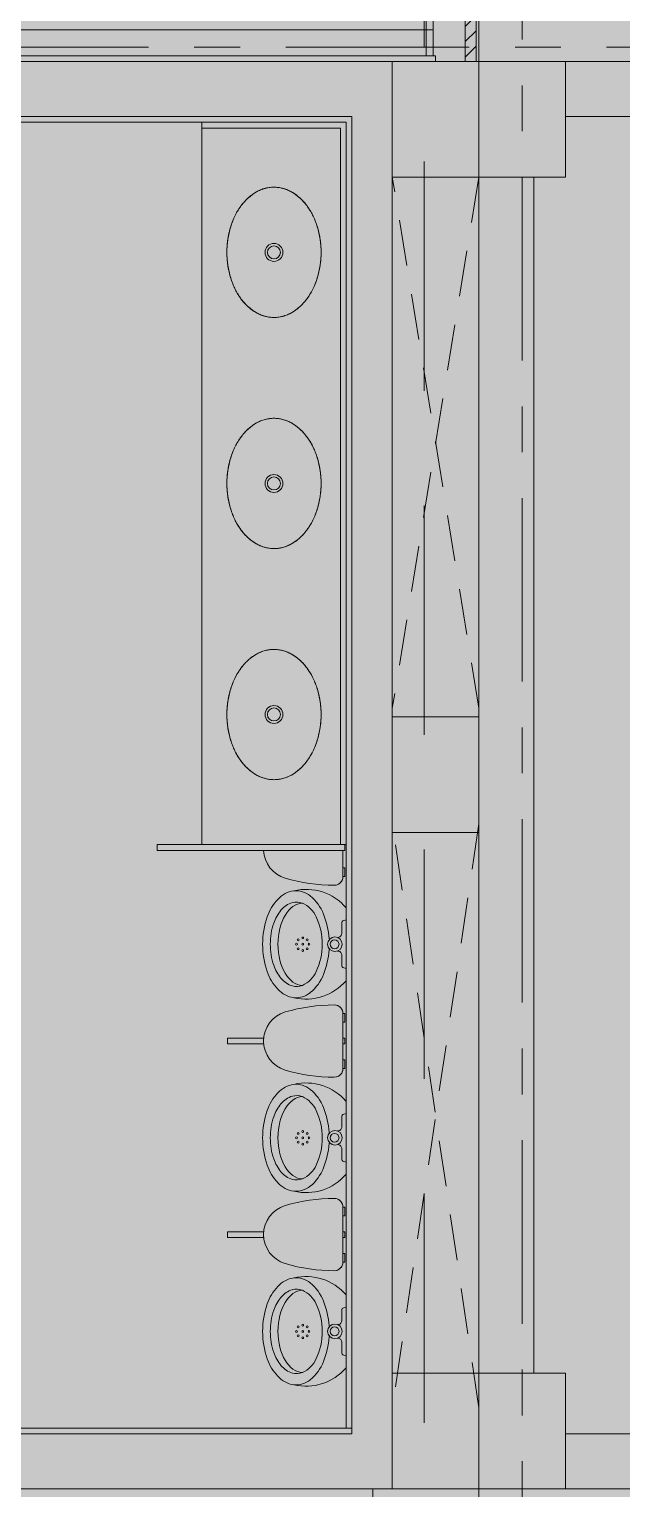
# Model space of a CAD drawing. Header units: metres. Extents: x 1156 to 2335, y -13 to 268.
# Drawn here: x 1254.99 to 1257.05, y 192.19 to 197.24 of the extents above; entities that cross this region are included whole.
import ezdxf

# ---------------------------------------------------------------- set-up
doc = ezdxf.new("R2010")
doc.units = ezdxf.units.M
doc.header["$LTSCALE"] = 0.05
for name, pattern in [('Contínua', [0]), ('Grid Line', [0.022225, 0.0127, -0.003175, 0.003175, -0.003175]), ('HIDDEN2', [4.7625, 3.175, -1.5875]), ('IMPORT-Linha de eixo - Traço e ponto', [1500, 1125, -187.5, 0, -187.5]), ('IMPORT-Linha Tracejada 2_1', [225, 150, -75]), ('Overhead 1_16_', [0.00258, 0.001587, -0.000992188])]:
    doc.linetypes.add(name, pattern=pattern)
for name, color, linetype, lineweight, true_color in [('0-1', 7, 'Continuous', 5, 0x767676), ('A-GENM-1', 7, 'Continuous', 5, 0xf3f3e4), ('A-WALL-PATT-1', 7, 'Continuous', 15, 0xb0b0b0), ('A-WALL-PATT-6', 7, 'Continuous', 9, 0xe3e2df), ('CONTAINER_dwg-1', 9, 'Continuous', 5, 0x808080), ('MV_CHM_EIXOS_2D-1', 9, 'IMPORT-Linha de eixo - Traço e ponto', 5, 0x808080), ('MV_CIV_ALVENARIA_ARQ-1', 7, 'Continuous', 5, 0x999999), ('MV_CIV_GUARDA CORPO_ARQ-2', 9, 'IMPORT-Linha Tracejada 2_1', 5, 0x808080), ('S-COLS-1', 7, 'Continuous', 5, 0x74756c), ('S-COLS-3', 7, 'Continuous', 5, 0x777263), ('S-GRID-1', 7, 'Grid Line', 5, 0x0080c0)]:
    doc.layers.add(name, color=color, linetype=linetype, lineweight=lineweight, true_color=true_color)
for name, color, linetype, lineweight in [('A-FLOR-OVHD', 7, 'Overhead 1_16_', 5), ('A-GENM', 7, 'Continuous', 5), ('A-WALL', 7, 'Continuous', 9), ('ARQ_PAREDE', 3, 'Continuous', 5), ('Contornos de Zona Archicad', 7, 'Continuous', 5), ('I-FURN', 7, 'Continuous', 5), ('I-WALL', 7, 'Continuous', 9), ('I-WALL-1', 7, 'Continuous', 15), ('MV_CIV_ALVENARIA_ARQ', 7, 'Continuous', 5), ('MV_CON_ESTRUTURA_ARQ', 7, 'Continuous', 5), ('P-SANR-FIXT', 7, 'Continuous', 9), ('S-COLS', 7, 'Continuous', 5)]:
    doc.layers.add(name, color=color, linetype=linetype, lineweight=lineweight)
doc.layers.add('sh- talude', color=64, linetype='Continuous')
doc.layers.add('talude', color=2, linetype='Continuous')

# ---------------------------------------------------------------- blocks, each defined once
blk = doc.blocks.new('Deca_Cuba de Embutir Universal Oval_L_37 - L_37_17_Branco Gelo GE17-V20-Térreo')
at = {"layer": 'P-SANR-FIXT'}
for radius in [0.031, 0.0225]:
    blk.add_circle((0.0002, 0), radius, dxfattribs=at)
for points in [[(0.2255, 0), (0.2254, 0.0058), (0.2246, 0.0172), (0.2209, 0.034), (0.2158, 0.0478), (0.2106, 0.0586), (0.2061, 0.0664), (0.201, 0.0741), (0.1953, 0.0817), (0.1891, 0.089), (0.1825, 0.096), (0.1753, 0.1027), (0.1676, 0.1093), (0.1595, 0.1155), (0.1509, 0.1214), (0.142, 0.1269), (0.1326, 0.1321), (0.1228, 0.137), (0.1128, 0.1414), (0.1024, 0.1455), (0.0917, 0.1492), (0.0808, 0.1525), (0.0697, 0.1553), (0.0584, 0.1577), (0.0469, 0.1597), (0.0352, 0.1613), (0.0236, 0.1624), (0.0119, 0.1631), (0, 0.1633), (-0.0119, 0.1631), (-0.0231, 0.1624), (-0.0338, 0.1615), (-0.0474, 0.1597), (-0.0608, 0.1573), (-0.0739, 0.1543), (-0.0868, 0.1508), (-0.1026, 0.1456), (-0.1204, 0.1383), (-0.1346, 0.1311), (-0.1454, 0.1248), (-0.1556, 0.1183), (-0.1678, 0.1094), (-0.1787, 0.0997), (-0.1867, 0.0916), (-0.1941, 0.0832), (-0.2025, 0.0722), (-0.2107, 0.0586), (-0.2173, 0.0443), (-0.222, 0.0298), (-0.2248, 0.0151), (-0.2254, 0.0051), (-0.2255, 0)], [(-0.2255, 0), (-0.2254, -0.0058), (-0.2246, -0.0172), (-0.2209, -0.034), (-0.2158, -0.0478), (-0.2106, -0.0586), (-0.2061, -0.0664), (-0.201, -0.0741), (-0.1953, -0.0817), (-0.1891, -0.089), (-0.1825, -0.096), (-0.1753, -0.1027), (-0.1676, -0.1093), (-0.1595, -0.1155), (-0.1509, -0.1214), (-0.142, -0.1269), (-0.1326, -0.1321), (-0.1228, -0.137), (-0.1128, -0.1414), (-0.1024, -0.1455), (-0.0917, -0.1492), (-0.0808, -0.1525), (-0.0697, -0.1553), (-0.0584, -0.1577), (-0.0469, -0.1597), (-0.0352, -0.1613), (-0.0236, -0.1624), (-0.0119, -0.1631), (0, -0.1633), (0.0119, -0.1631), (0.0231, -0.1624), (0.0338, -0.1615), (0.0474, -0.1597), (0.0608, -0.1573), (0.0739, -0.1543), (0.0868, -0.1508), (0.1026, -0.1456), (0.1204, -0.1383), (0.1346, -0.1311), (0.1454, -0.1248), (0.1556, -0.1183), (0.1678, -0.1094), (0.1787, -0.0997), (0.1867, -0.0916), (0.1941, -0.0832), (0.2025, -0.0722), (0.2107, -0.0586), (0.2173, -0.0443), (0.222, -0.0298), (0.2248, -0.0151), (0.2254, -0.0051), (0.2255, 0)]]:
    blk.add_open_spline(points, degree=3, knots=[0, 0, 0, 0, 0.033333, 0.066667, 0.1, 0.116667, 0.133333, 0.15, 0.166667, 0.183333, 0.2, 0.216667, 0.233333, 0.25, 0.266667, 0.283333, 0.3, 0.316667, 0.333333, 0.35, 0.366667, 0.383333, 0.4, 0.416667, 0.433333, 0.45, 0.466667, 0.483333, 0.5, 0.516667, 0.533333, 0.547917, 0.5625, 0.591667, 0.60625, 0.620833, 0.65, 0.679167, 0.708333, 0.722917, 0.7375, 0.766667, 0.795833, 0.810417, 0.825, 0.854167, 0.883333, 0.9125, 0.941667, 0.970833, 1, 1, 1, 1], dxfattribs=at)
blk = doc.blocks.new('Deca_Cuba de Embutir Universal Oval_L_37 - L_37_17_Branco Gelo GE17-V21-Térreo')
at = {"layer": 'P-SANR-FIXT'}
for radius in [0.031, 0.0225]:
    blk.add_circle((0.0002, 0), radius, dxfattribs=at)
for points in [[(-0.2255, 0), (-0.2254, 0.0051), (-0.2248, 0.0151), (-0.222, 0.0298), (-0.2173, 0.0443), (-0.2107, 0.0586), (-0.2025, 0.0722), (-0.1941, 0.0832), (-0.1867, 0.0916), (-0.1787, 0.0997), (-0.1678, 0.1094), (-0.1556, 0.1183), (-0.1454, 0.1248), (-0.1346, 0.1311), (-0.1204, 0.1383), (-0.1026, 0.1456), (-0.0868, 0.1508), (-0.0739, 0.1543), (-0.0608, 0.1573), (-0.0474, 0.1597), (-0.0338, 0.1615), (-0.0231, 0.1624), (-0.0119, 0.1631), (0, 0.1633), (0.0119, 0.1631), (0.0236, 0.1624), (0.0352, 0.1613), (0.0469, 0.1597), (0.0584, 0.1577), (0.0697, 0.1553), (0.0808, 0.1525), (0.0917, 0.1492), (0.1024, 0.1455), (0.1128, 0.1414), (0.1228, 0.137), (0.1326, 0.1321), (0.142, 0.1269), (0.1509, 0.1214), (0.1595, 0.1155), (0.1676, 0.1093), (0.1753, 0.1027), (0.1825, 0.096), (0.1891, 0.089), (0.1953, 0.0817), (0.201, 0.0741), (0.2061, 0.0664), (0.2106, 0.0586), (0.2158, 0.0478), (0.2209, 0.034), (0.2246, 0.0172), (0.2254, 0.0058), (0.2255, 0)], [(0.2255, 0), (0.2254, -0.0051), (0.2248, -0.0151), (0.222, -0.0298), (0.2173, -0.0443), (0.2107, -0.0586), (0.2025, -0.0722), (0.1941, -0.0832), (0.1867, -0.0916), (0.1787, -0.0997), (0.1678, -0.1094), (0.1556, -0.1183), (0.1454, -0.1248), (0.1346, -0.1311), (0.1204, -0.1383), (0.1026, -0.1456), (0.0868, -0.1508), (0.0739, -0.1543), (0.0608, -0.1573), (0.0474, -0.1597), (0.0338, -0.1615), (0.0231, -0.1624), (0.0119, -0.1631), (0, -0.1633), (-0.0119, -0.1631), (-0.0236, -0.1624), (-0.0352, -0.1613), (-0.0469, -0.1597), (-0.0584, -0.1577), (-0.0697, -0.1553), (-0.0808, -0.1525), (-0.0917, -0.1492), (-0.1024, -0.1455), (-0.1128, -0.1414), (-0.1228, -0.137), (-0.1326, -0.1321), (-0.142, -0.1269), (-0.1509, -0.1214), (-0.1595, -0.1155), (-0.1676, -0.1093), (-0.1753, -0.1027), (-0.1825, -0.096), (-0.1891, -0.089), (-0.1953, -0.0817), (-0.201, -0.0741), (-0.2061, -0.0664), (-0.2106, -0.0586), (-0.2158, -0.0478), (-0.2209, -0.034), (-0.2246, -0.0172), (-0.2254, -0.0058), (-0.2255, 0)]]:
    blk.add_open_spline(points, degree=3, knots=[-1, -1, -1, -1, -0.970833, -0.941667, -0.9125, -0.883333, -0.854167, -0.825, -0.810417, -0.795833, -0.766667, -0.7375, -0.722917, -0.708333, -0.679167, -0.65, -0.620833, -0.60625, -0.591667, -0.5625, -0.547917, -0.533333, -0.516667, -0.5, -0.483333, -0.466667, -0.45, -0.433333, -0.416667, -0.4, -0.383333, -0.366667, -0.35, -0.333333, -0.316667, -0.3, -0.283333, -0.266667, -0.25, -0.233333, -0.216667, -0.2, -0.183333, -0.166667, -0.15, -0.133333, -0.116667, -0.1, -0.066667, -0.033333, 0, 0, 0, 0], dxfattribs=at)
blk = doc.blocks.new('TAPA VISTA MICTÓRIO - TAPA VISTA 2 h_48-4272852-Térreo')
at = {"layer": 'I-FURN'}
for p, q in [((0.697, 0.381), (0.667, 0.381)), ((0.667, 0.381), (0.667, 0.375)), ((0.667, 0.375), (0.697, 0.375)), ((0.8583, 0.375), (0.6683, 0.375)), ((0.697, 0.375), (0.697, 0.381)), ((0.752, 0.375), (0.752, 0.381)), ((0.772, 0.381), (0.752, 0.381)), ((0.772, 0.381), (0.772, 0.375)), ((0.857, 0.381), (0.827, 0.381)), ((0.827, 0.381), (0.827, 0.375)), ((0.827, 0.375), (0.857, 0.375)), ((0.857, 0.375), (0.857, 0.381)), ((0.752, 0.0982), (0.752, 0.1013)), ((0.772, 0.1013), (0.772, 0.0982)), ((0.752, 0.0982), (0.752, 0.0016)), ((0.772, 0.0016), (0.772, 0.0982)), ((0.752, 0.0016), (0.752, -0.025)), ((0.772, -0.025), (0.772, 0.0016)), ((0.752, -0.025), (0.772, -0.025))]:
    blk.add_line(p, q, dxfattribs=at)
for centre, radius, start, end in [((0.667, 0.345), 0.03, 87.571, 180), ((0.667, 0.345), 0.03, 100.7751, 180), ((0.857, 0.345), 0.03, 360, 87.571), ((0.857, 0.345), 0.03, 14.5952, 72.9758), ((1.237, 0.345), 0.6, 180, 196.4534), ((0.287, 0.345), 0.6, 343.5466, 360), ((0.762, 0.2047), 0.1047, 196.4534, 343.5466)]:
    blk.add_arc(centre, radius, start, end, dxfattribs=at)
blk = doc.blocks.new('TAPA VISTA LAVATÓRIO 1 - Tapa vista 1-4273035-Térreo')
at = {"layer": 'I-FURN'}
for p, q in [((0.752, -0.381), (0.752, 0.269)), ((0.772, 0.269), (0.752, 0.269)), ((0.772, 0.269), (0.772, -0.381)), ((0.691, -0.375), (0.661, -0.375)), ((0.661, -0.375), (0.661, -0.381)), ((0.661, -0.381), (0.691, -0.381)), ((0.6623, -0.375), (0.752, -0.375)), ((0.691, -0.381), (0.691, -0.375)), ((0.772, -0.381), (0.752, -0.381))]:
    blk.add_line(p, q, dxfattribs=at)
for centre, radius, start, end in [((0.756, -0.2047), 0.1047, 92.1891, 163.5466), ((1.231, -0.345), 0.6, 163.5466, 180), ((0.661, -0.345), 0.03, 180, 272.429), ((0.661, -0.345), 0.03, 180, 259.2249)]:
    blk.add_arc(centre, radius, start, end, dxfattribs=at)
blk = doc.blocks.new('_PilarMoldadoInLoco_0001 - 40x30-4435680-Térreo')
at = {"layer": 'S-COLS-1'}
blk.add_hatch(color=256, dxfattribs=at).paths.add_polyline_path([(-0.04, 0.2), (-0.15, 0.2), (-0.15, -0.2), (0.15, -0.2), (0.15, 0.2)])
at = {"layer": 'S-COLS-3'}
for p, q in [((0.15, 0.2), (-0.15, 0.2)), ((-0.15, 0.2), (-0.15, -0.2)), ((0.15, -0.2), (0.15, 0.2)), ((-0.15, -0.2), (0.15, -0.2))]:
    blk.add_line(p, q, dxfattribs=at)
blk = doc.blocks.new('Deca_Mictorio_M_711 - M_711_17_Branco Gelo GE17-4086827-Térreo')
at = {"layer": 'P-SANR-FIXT'}
for p, q in [((65.9246, 3.1758), (65.9246, 3.2151)), ((65.9285, 3.2207), (65.94, 3.2241)), ((65.9246, 3.1041), (65.9246, 3.0648)), ((65.9285, 3.0591), (65.94, 3.0557))]:
    blk.add_line(p, q, dxfattribs=at)
for centre, radius in [((65.7678, 3.1399), 0.00325), ((65.7741, 3.1553), 0.00325), ((65.7895, 3.1617), 0.00325), ((65.7895, 3.1399), 0.00325), ((65.8049, 3.1553), 0.00325), ((65.8113, 3.1399), 0.00325), ((65.901, 3.1399), 0.0252), ((65.8998, 3.1399), 0.0155), ((65.7741, 3.1246), 0.00325), ((65.7895, 3.1181), 0.00325), ((65.8049, 3.1245), 0.00325)]:
    blk.add_circle(centre, radius, dxfattribs=at)
for centre, radius, start, end in [((65.8306, 3.1774), 0.1737, 137.282, 160.718), ((65.7705, 3.2355), 0.0901, 97.4601, 138.5399), ((65.7767, 3.2077), 0.08, 106.6709, 141.3291), ((65.7678, 3.2246), 0.0613, 70.582, 103.2509), ((65.8011, 3.1465), 0.1833, 40.7114, 103.3169), ((65.7655, 3.2455), 0.0797, 51.1758, 94.8242), ((65.7219, 3.1912), 0.1493, 20.8242, 51.1758), ((65.9376, 3.1399), 0.287, 160.718, 199.282), ((65.8256, 3.1663), 0.1441, 140.6304, 161.1527), ((65.7475, 3.1936), 0.0977, 24.6391, 65.3609), ((65.6489, 3.1428), 0.2085, 359.2239, 26.0605), ((65.6165, 3.1437), 0.2648, 3.366, 22.3268), ((65.9014, 3.1404), 0.2242, 161.1527, 180.1193), ((65.9306, 3.2151), 0.00603, 110, 180), ((65.9014, 3.1395), 0.2242, 179.8807, 198.8473), ((65.6489, 3.1371), 0.2085, 333.9395, 0.7761), ((65.8852, 3.1621), 0.00518, 212.8026, 245.1974), ((65.9114, 3.1766), 0.0131, 263.4396, 356.5604), ((65.6165, 3.1362), 0.2648, 337.6732, 356.634), ((65.8852, 3.1178), 0.00518, 114.8026, 147.1974), ((65.9114, 3.1033), 0.0131, 3.4396, 96.5604), ((65.8306, 3.1025), 0.1737, 199.282, 222.718), ((65.8256, 3.1136), 0.1441, 198.8473, 219.3696), ((65.7475, 3.0862), 0.0977, 294.6391, 335.3609), ((65.7219, 3.0887), 0.1493, 308.8242, 339.1758), ((65.9306, 3.0648), 0.00603, 180, 250), ((65.7705, 3.0443), 0.0901, 221.4601, 262.6455), ((65.7767, 3.0722), 0.08, 218.6709, 253.3291), ((65.7678, 3.0553), 0.0613, 256.7491, 289.4584), ((65.801, 3.1336), 0.1835, 256.767, 319.2533), ((65.7655, 3.0344), 0.0797, 265.2189, 308.8242)]:
    blk.add_arc(centre, radius, start, end, dxfattribs=at)
blk.add_ellipse((65.7894, 3.1399), major_axis=(0, 0.1425), ratio=0.600976, start_param=0.014228, end_param=3.127474, dxfattribs=at)
blk = doc.blocks.new('Deca_Mictorio_M_711 - M_711_17_Branco Gelo GE17-V30-Térreo')
at = {"layer": 'P-SANR-FIXT'}
for p, q in [((17.3785, 2.2257), (17.39, 2.2291)), ((17.3746, 2.1808), (17.3746, 2.2201)), ((17.3746, 2.1091), (17.3746, 2.0698)), ((17.3785, 2.0641), (17.39, 2.0607))]:
    blk.add_line(p, q, dxfattribs=at)
for centre, radius in [((17.2178, 2.1449), 0.00325), ((17.2241, 2.1603), 0.00325), ((17.2241, 2.1296), 0.00325), ((17.2395, 2.1667), 0.00325), ((17.2395, 2.1449), 0.00325), ((17.2395, 2.1231), 0.00325), ((17.2549, 2.1603), 0.00325), ((17.2549, 2.1295), 0.00325), ((17.2613, 2.1449), 0.00325), ((17.351, 2.1449), 0.0252), ((17.3498, 2.1449), 0.0155)]:
    blk.add_circle(centre, radius, dxfattribs=at)
for centre, radius, start, end in [((17.2205, 2.2405), 0.0901, 97.4601, 138.5399), ((17.2511, 2.1515), 0.1833, 40.7114, 103.3169), ((17.2155, 2.2505), 0.0797, 51.1758, 94.8242), ((17.2806, 2.1824), 0.1737, 137.282, 160.718), ((17.2267, 2.2127), 0.08, 106.6709, 141.3291), ((17.2178, 2.2296), 0.0613, 70.582, 103.2509), ((17.1975, 2.1986), 0.0977, 24.6391, 65.3609), ((17.1719, 2.1962), 0.1493, 20.8242, 51.1758), ((17.3876, 2.1449), 0.287, 160.718, 199.282), ((17.2756, 2.1713), 0.1441, 140.6304, 161.1527), ((17.0989, 2.1478), 0.2085, 359.2239, 26.0605), ((17.0665, 2.1487), 0.2648, 3.366, 22.3268), ((17.3806, 2.2201), 0.00603, 110, 180), ((17.3514, 2.1454), 0.2242, 161.1527, 180.1193), ((17.3614, 2.1816), 0.0131, 263.4396, 356.5604), ((17.3514, 2.1445), 0.2242, 179.8807, 198.8473), ((17.0989, 2.1421), 0.2085, 333.9395, 0.7761), ((17.0665, 2.1412), 0.2648, 337.6732, 356.634), ((17.3352, 2.1671), 0.00518, 212.8026, 245.1974), ((17.3352, 2.1228), 0.00518, 114.8026, 147.1974), ((17.2756, 2.1186), 0.1441, 198.8473, 219.3696), ((17.3614, 2.1083), 0.0131, 3.4396, 96.5604), ((17.2806, 2.1075), 0.1737, 199.282, 222.718), ((17.2267, 2.0772), 0.08, 218.6709, 253.3291), ((17.1975, 2.0912), 0.0977, 294.6391, 335.3609), ((17.1719, 2.0937), 0.1493, 308.8242, 339.1758), ((17.3806, 2.0698), 0.00603, 180, 250), ((17.2205, 2.0493), 0.0901, 221.4601, 262.6455), ((17.2178, 2.0603), 0.0613, 256.7491, 289.4584), ((17.2155, 2.0394), 0.0797, 265.2189, 308.8242), ((17.251, 2.1386), 0.1835, 256.767, 319.2533)]:
    blk.add_arc(centre, radius, start, end, dxfattribs=at)
blk.add_ellipse((17.2394, 2.1449), major_axis=(0, 0.1425), ratio=0.600976, start_param=0.014228, end_param=3.127474, dxfattribs=at)
blk = doc.blocks.new('CONTAINER_dwg-4297997-Térreo')
at = {"layer": 'MV_CIV_ALVENARIA_ARQ-1'}
for points in [[(11.802, 4.74), (11.802, 5.079), (11.692, 5.079), (11.6925, 4.76), (11.7, 4.76), (11.7, 4.74), (11.752, 4.74)], [(9.3989, 4.76), (11.41, 4.76), (11.41, 4.85), (9.3989, 4.85)], [(11.55, 4.76), (11.6668, 4.76), (11.6668, 4.85), (11.41, 4.85), (11.41, 4.76)], [(11.6668, 4.76), (11.692, 4.7613), (11.692, 4.85), (11.6668, 4.85), (11.6668, 4.8285)]]:
    blk.add_hatch(color=256, dxfattribs=at).paths.add_polyline_path(points)
at = {"layer": 'MV_CON_ESTRUTURA_ARQ'}
h = blk.add_hatch(dxfattribs=at)
h.set_pattern_fill('FP_8', color=256, style=0, pattern_type=2)
h.set_pattern_definition([(45, (3.348, 58.742), (-0.1325825, 0.1325825), []), (45, (3.321, 58.769), (-0.1325825, 0.1325825), []), (45, (3.295, 58.795), (-0.1325825, 0.1325825), [])])
h.paths.add_polyline_path([(11.84, 4.74), (11.84, 4.91), (11.802, 4.91), (11.802, 4.74)])
at = {"layer": '0-1'}
blk.add_line((11.802, 4.91), (11.802, 4.74), dxfattribs=at)
at = {"layer": '0-1', "flags": 128}
blk.add_lwpolyline([(11.84, 4.74), (11.84, 4.91), (11.802, 4.91)], dxfattribs=at)
at = {"layer": 'Contornos de Zona Archicad', "flags": 128}
blk.add_lwpolyline([(9.3739, 4.85), (11.692, 4.85), (11.692, 6.243), (9.3739, 6.243)], close=True, dxfattribs=at)
at = {"layer": 'MV_CHM_EIXOS_2D-1'}
for p, q in [((11.85, 33.4098), (11.85, 4.74)), ((11.85, -0.2), (11.85, -0.46))]:
    blk.add_line(p, q, dxfattribs=at)
at = {"layer": 'MV_CIV_ALVENARIA_ARQ'}
for p, q in [((11.41, 4.85), (9.3989, 4.85)), ((11.667, 4.85), (11.55, 4.85))]:
    blk.add_line(p, q, dxfattribs=at)
at = {"layer": 'MV_CIV_ALVENARIA_ARQ', "flags": 128}
for points in [[(11.752, 5.079), (11.752, 5.104), (11.667, 5.104), (11.667, 5.079), (11.667, 4.76)], [(11.802, 4.74), (11.802, 5.079), (11.752, 5.079), (11.692, 5.079), (11.692, 4.76)]]:
    blk.add_lwpolyline(points, dxfattribs=at)
blk.add_lwpolyline([(11.692, 4.85), (11.667, 4.85)], close=True, dxfattribs=at)
at = {"layer": 'MV_CIV_GUARDA CORPO_ARQ-2', "flags": 128}
blk.add_lwpolyline([(8.2976, -0.245), (10.0378, -0.245), (11.4328, -0.245), (11.4328, -2.655), (10.0778, -2.655), (9.1325, -2.655), (9.1613, -2.705), (10.0778, -2.705), (11.4828, -2.705), (11.4828, -0.2)], dxfattribs=at)
at = {"layer": 'MV_CON_ESTRUTURA_ARQ', "flags": 128}
blk.add_lwpolyline([(11.84, 4.74), (11.84, 4.91), (11.802, 4.91), (11.802, 4.74)], dxfattribs=at)
blk = doc.blocks.new('A$C48630bea')
at = {"layer": 'A-GENM-1'}
blk.add_hatch(color=256, dxfattribs=at).paths.add_polyline_path([(33.2953, 66.2635), (33.2953, 68.7635), (32.7953, 68.7635), (32.7968, 68.7435), (33.2753, 68.7421), (33.2753, 66.2635), (33.2903, 66.2635)])
h = blk.add_hatch(color=256, dxfattribs=at)
h.paths.add_polyline_path([(33.2753, 66.2635), (33.2731, 68.7435), (32.7953, 68.7435), (32.7953, 66.2635), (33.2084, 66.2635)])
h.paths.add_polyline_path([(33.0453, 66.488), (33.0104, 66.4933), (32.9767, 66.5091), (32.9457, 66.5353), (32.9193, 66.5707), (32.8992, 66.6138), (32.8865, 66.6622), (32.8822, 66.7135), (32.8901, 66.7831), (32.9053, 66.8262), (32.9193, 66.8562), (32.9457, 66.8917), (32.9767, 66.9178), (33.0104, 66.9336), (33.0453, 66.9389), (33.0803, 66.9336), (33.114, 66.9178), (33.1449, 66.8917), (33.1713, 66.8562), (33.1939, 66.8037), (33.2041, 66.7647), (33.2084, 66.7135), (33.2041, 66.6622), (33.1915, 66.6138), (33.1713, 66.5707), (33.1449, 66.5353), (33.114, 66.5091), (33.0803, 66.4933), (33.058, 66.4899)])
h.paths.add_polyline_path([(33.0453, 67.288), (33.0104, 67.2933), (32.9767, 67.3091), (32.9457, 67.3353), (32.9193, 67.3707), (32.8967, 67.4232), (32.8865, 67.4622), (32.8822, 67.5135), (32.8901, 67.5831), (32.9053, 67.6262), (32.9193, 67.6562), (32.9457, 67.6917), (32.9767, 67.7178), (33.0104, 67.7336), (33.0453, 67.7389), (33.0803, 67.7336), (33.114, 67.7178), (33.1449, 67.6917), (33.1713, 67.6562), (33.1939, 67.6037), (33.2041, 67.5647), (33.2084, 67.5135), (33.2006, 67.4438), (33.1854, 67.4007), (33.1713, 67.3707), (33.1449, 67.3353), (33.114, 67.3091), (33.0803, 67.2933), (33.058, 67.2899)])
h.paths.add_polyline_path([(33.0453, 68.088), (33.0104, 68.0933), (32.9767, 68.1091), (32.9457, 68.1353), (32.9193, 68.1707), (32.8967, 68.2232), (32.8865, 68.2622), (32.8822, 68.3135), (32.8865, 68.3647), (32.8992, 68.4131), (32.9193, 68.4562), (32.9457, 68.4917), (32.9767, 68.5178), (33.0104, 68.5336), (33.0453, 68.5389), (33.0803, 68.5336), (33.114, 68.5178), (33.1449, 68.4917), (33.1713, 68.4562), (33.1915, 68.4131), (33.2041, 68.3647), (33.2084, 68.3135), (33.2006, 68.2438), (33.184, 68.1978), (33.1713, 68.1707), (33.1449, 68.1353), (33.114, 68.1091), (33.0803, 68.0933), (33.058, 68.0899)])
at = {"layer": 'A-WALL-PATT-1'}
for points in [[(33.9453, 64.4335), (33.9453, 68.5735), (33.7553, 68.5735), (33.7553, 64.4335), (33.8503, 64.4335)], [(32.6146, 64.0335), (33.4553, 64.0335), (33.4553, 64.2235), (28.0553, 64.2235), (28.0553, 64.0335), (31.7279, 64.0335)]]:
    blk.add_hatch(color=256, dxfattribs=at).paths.add_polyline_path(points)
h = blk.add_hatch(color=256, dxfattribs=at)
h.paths.add_polyline_path([(40.1516, 64.0335), (40.3928, 64.0335), (40.3928, 64.2235), (40.0553, 64.2235), (40.0553, 64.0335)])
h.paths.add_polyline_path([(53.0088, 64.0335), (57.7553, 64.0335), (57.7553, 64.2235), (52.0553, 64.2235), (52.0553, 64.0335), (52.1221, 64.0335)])
h.paths.add_polyline_path([(75.7553, 64.0335), (75.7553, 64.2235), (70.0553, 64.2235), (70.0553, 64.0335), (75.6197, 64.0335)])
h.paths.add_polyline_path([(43.3928, 64.0335), (43.3928, 64.2235), (42.4728, 64.2235), (42.4728, 64.0335), (43.0003, 64.0335)])
h.paths.add_polyline_path([(39.7553, 64.0335), (39.7553, 64.2235), (39.4178, 64.2235), (39.4178, 64.0335), (39.7083, 64.0335)])
h.paths.add_polyline_path([(69.7553, 64.0335), (69.7553, 64.2235), (66.5853, 64.2235), (66.5853, 64.0335), (68.9694, 64.0335)])
h.paths.add_polyline_path([(37.3378, 64.0335), (37.3378, 64.2235), (34.0553, 64.2235), (34.0553, 64.0335), (37.0482, 64.0335)])
h.paths.add_polyline_path([(45.7553, 64.0335), (45.7553, 64.2235), (45.4728, 64.2235), (45.4728, 64.0335)])
h.paths.add_polyline_path([(64.5053, 64.0335), (64.5053, 64.2235), (64.0553, 64.2235), (64.0553, 64.0335), (64.0925, 64.0335)])
h.paths.add_polyline_path([(51.7553, 64.0335), (51.7553, 64.2235), (49.9453, 64.2235), (49.9453, 64.0335), (51.6787, 64.0335)])
h.paths.add_polyline_path([(46.0553, 64.0335), (47.8653, 64.0335), (47.8653, 64.2235), (46.0553, 64.2235)])
h.paths.add_polyline_path([(63.7553, 64.0335), (63.7553, 64.2235), (63.3053, 64.2235), (63.3053, 64.0335), (63.6492, 64.0335)])
h.paths.add_polyline_path([(58.329, 64.0335), (61.2253, 64.0335), (61.2253, 64.2235), (58.0553, 64.2235), (58.0553, 64.0335)])
at = {"layer": 'A-WALL-PATT-6'}
h = blk.add_hatch(color=256, dxfattribs=at)
h.paths.add_polyline_path([(29.9545, 68.7835), (33.4553, 68.7843), (33.4553, 68.9735), (29.8203, 68.9735), (29.8222, 68.7835), (29.9153, 68.7835)])
h.paths.add_polyline_path([(27.7553, 68.7835), (27.7553, 68.9735), (24.7803, 68.9735), (24.7803, 68.7835), (26.4077, 68.7835)])
h = blk.add_hatch(color=256, dxfattribs=at)
h.paths.add_polyline_path([(42.4998, 68.7835), (42.4998, 68.9735), (42.4053, 68.9735), (42.4053, 68.7835), (42.4728, 68.7835)])
h.paths.add_polyline_path([(34.4053, 68.7835), (34.4053, 68.9735), (34.0553, 68.9735), (34.0553, 68.7835)])
h.paths.add_polyline_path([(40.4053, 68.7835), (40.4053, 68.9735), (40.0553, 68.9735), (40.0553, 68.7835)])
h.paths.add_polyline_path([(39.4053, 68.7835), (39.7553, 68.7835), (39.7553, 68.9735), (39.4053, 68.9735), (39.4053, 68.8535)])
blk.add_hatch(color=256, dxfattribs=at).paths.add_polyline_path([(33.4237, 64.2235), (33.4553, 64.2235), (33.4553, 68.7835), (33.3153, 68.7835), (33.3153, 64.2235)])
at = {"layer": 'S-COLS-1'}
for points in [[(33.4553, 68.5735), (33.7553, 68.5735), (33.7553, 68.9735), (33.4553, 68.9735), (33.4553, 68.5761)], [(33.9453, 68.5735), (34.0553, 68.5735), (34.0553, 68.9735), (33.7553, 68.9735), (33.7553, 68.5735), (33.8503, 68.5735)], [(33.4553, 64.0335), (33.7553, 64.0335), (33.7553, 64.4335), (33.4553, 64.4335), (33.4553, 64.2235)], [(33.7553, 64.0335), (34.0553, 64.0335), (34.0553, 64.4335), (33.7553, 64.4335), (33.7553, 64.4146)]]:
    blk.add_hatch(color=256, dxfattribs=at).paths.add_polyline_path(points)
at = {"layer": 'A-FLOR-OVHD', "linetype": 'HIDDEN2', "ltscale": 5}
blk.add_line((33.5653, 64.2617), (33.5653, 70.4065), dxfattribs=at)
at = {"layer": 'A-FLOR-OVHD', "linetype": 'HIDDEN2'}
for p, q in [((33.7553, 66.7354), (33.4553, 68.5735)), ((33.7553, 68.5735), (33.4553, 66.7354)), ((33.7553, 64.3135), (33.4553, 66.3354)), ((33.7553, 66.3354), (33.4553, 64.3135))]:
    blk.add_line(p, q, dxfattribs=at)
at = {"layer": 'A-GENM'}
for p, q in [((32.7953, 68.7635), (32.7953, 68.7435)), ((32.7953, 68.7435), (33.2753, 68.7435)), ((32.7953, 68.7435), (32.7953, 66.2635)), ((33.2753, 68.7435), (33.2753, 66.2635)), ((33.2953, 66.2635), (33.2903, 66.2635))]:
    blk.add_line(p, q, dxfattribs=at)
for points, knots in [([(33.0453, 68.088), (33.0248, 68.088), (32.994, 68.0961), (32.9564, 68.1231), (32.9311, 68.1508), (32.9101, 68.1852), (32.8943, 68.2249), (32.8844, 68.2682), (32.8811, 68.3135), (32.8844, 68.3587), (32.8943, 68.4021), (32.9101, 68.4417), (32.9311, 68.4761), (32.9564, 68.5039), (32.994, 68.5308), (33.0248, 68.5389), (33.0453, 68.5389)], [-3.141593, -3.141593, -3.141593, -3.141593, -2.748894, -2.552544, -2.356194, -2.159845, -1.963495, -1.767146, -1.570796, -1.374447, -1.178097, -0.981748, -0.785398, -0.589049, -0.392699, 0, 0, 0, 0]), ([(33.0453, 68.5389), (33.0658, 68.5389), (33.0966, 68.5308), (33.1343, 68.5039), (33.1595, 68.4761), (33.1806, 68.4417), (33.1964, 68.4021), (33.2062, 68.3587), (33.2095, 68.3135), (33.2062, 68.2682), (33.1964, 68.2249), (33.1806, 68.1852), (33.1595, 68.1508), (33.1343, 68.1231), (33.0966, 68.0961), (33.0658, 68.088), (33.0453, 68.088)], [0, 0, 0, 0, 0.392699, 0.589049, 0.785398, 0.981748, 1.178097, 1.374447, 1.570796, 1.767146, 1.963495, 2.159845, 2.356194, 2.552544, 2.748894, 3.141593, 3.141593, 3.141593, 3.141593]), ([(33.0453, 67.288), (33.0248, 67.288), (32.994, 67.2961), (32.9564, 67.3231), (32.9311, 67.3508), (32.9101, 67.3852), (32.8943, 67.4249), (32.8844, 67.4682), (32.8811, 67.5135), (32.8844, 67.5587), (32.8943, 67.6021), (32.9101, 67.6417), (32.9311, 67.6761), (32.9564, 67.7039), (32.994, 67.7308), (33.0248, 67.7389), (33.0453, 67.7389)], [-3.141593, -3.141593, -3.141593, -3.141593, -2.748894, -2.552544, -2.356194, -2.159845, -1.963495, -1.767146, -1.570796, -1.374447, -1.178097, -0.981748, -0.785398, -0.589049, -0.392699, 0, 0, 0, 0]), ([(33.0453, 67.7389), (33.0658, 67.7389), (33.0966, 67.7308), (33.1343, 67.7039), (33.1595, 67.6761), (33.1806, 67.6417), (33.1964, 67.6021), (33.2062, 67.5587), (33.2095, 67.5135), (33.2062, 67.4682), (33.1964, 67.4249), (33.1806, 67.3852), (33.1595, 67.3508), (33.1343, 67.3231), (33.0966, 67.2961), (33.0658, 67.288), (33.0453, 67.288)], [0, 0, 0, 0, 0.392699, 0.589049, 0.785398, 0.981748, 1.178097, 1.374447, 1.570796, 1.767146, 1.963495, 2.159845, 2.356194, 2.552544, 2.748894, 3.141593, 3.141593, 3.141593, 3.141593]), ([(33.0453, 66.488), (33.0248, 66.488), (32.994, 66.4961), (32.9564, 66.5231), (32.9311, 66.5508), (32.9101, 66.5852), (32.8943, 66.6249), (32.8844, 66.6682), (32.8811, 66.7135), (32.8844, 66.7587), (32.8943, 66.8021), (32.9101, 66.8417), (32.9311, 66.8761), (32.9564, 66.9039), (32.994, 66.9308), (33.0248, 66.9389), (33.0453, 66.9389)], [0, 0, 0, 0, 0.392699, 0.589049, 0.785398, 0.981748, 1.178097, 1.374447, 1.570796, 1.767146, 1.963495, 2.159845, 2.356194, 2.552544, 2.748894, 3.141593, 3.141593, 3.141593, 3.141593]), ([(33.0453, 66.9389), (33.0658, 66.9389), (33.0966, 66.9308), (33.1343, 66.9039), (33.1595, 66.8761), (33.1806, 66.8417), (33.1964, 66.8021), (33.2062, 66.7587), (33.2095, 66.7135), (33.2062, 66.6682), (33.1964, 66.6249), (33.1806, 66.5852), (33.1595, 66.5508), (33.1343, 66.5231), (33.0966, 66.4961), (33.0658, 66.488), (33.0453, 66.488)], [-3.141593, -3.141593, -3.141593, -3.141593, -2.748894, -2.552544, -2.356194, -2.159845, -1.963495, -1.767146, -1.570796, -1.374447, -1.178097, -0.981748, -0.785398, -0.589049, -0.392699, 0, 0, 0, 0])]:
    blk.add_open_spline(points, degree=3, knots=knots, dxfattribs=at)
at = {"layer": 'A-WALL'}
for p, q in [((33.4553, 68.9735), (29.8203, 68.9735)), ((33.3153, 68.7835), (30.0103, 68.7835)), ((33.3153, 68.7835), (33.3153, 64.2235)), ((33.3153, 64.2235), (30.0103, 64.2235)), ((33.2953, 64.2435), (33.3153, 64.2435)), ((33.4553, 64.2235), (33.4553, 64.2435))]:
    blk.add_line(p, q, dxfattribs=at)
at = {"layer": 'I-WALL'}
for p, q in [((33.4553, 68.9735), (33.6053, 68.9735)), ((33.4553, 68.7835), (33.4553, 68.9735)), ((33.9453, 68.5735), (33.7553, 68.5735)), ((33.7553, 64.4335), (33.9453, 64.4335)), ((33.4553, 64.0335), (33.4553, 64.2235)), ((34.0553, 64.2235), (34.0553, 64.0335))]:
    blk.add_line(p, q, dxfattribs=at)
at = {"layer": 'I-WALL-1'}
for p, q in [((33.6053, 68.9935), (29.8003, 68.9935)), ((33.6053, 68.9735), (33.6053, 68.9935)), ((34.4053, 68.9735), (34.0553, 68.9735)), ((34.0553, 68.7835), (34.0553, 68.9735)), ((30.0303, 68.7635), (33.2953, 68.7635)), ((33.2953, 68.7635), (33.2953, 64.2435)), ((33.4553, 66.7054), (33.4553, 68.7635)), ((34.4053, 68.7835), (34.0553, 68.7835)), ((33.7553, 68.5735), (33.7553, 66.7054)), ((33.9453, 64.4335), (33.9453, 68.5735)), ((33.4553, 64.2435), (33.4553, 66.3054)), ((33.7553, 66.3054), (33.7553, 64.4335)), ((33.2953, 64.2435), (30.0303, 64.2435)), ((37.3378, 64.2235), (34.0553, 64.2235)), ((28.0553, 64.0335), (33.4553, 64.0335)), ((34.0553, 64.0335), (37.3378, 64.0335))]:
    blk.add_line(p, q, dxfattribs=at)
at = {"layer": 'S-COLS'}
for p, q in [((33.6053, 68.9735), (33.4553, 68.9735)), ((33.4553, 68.9735), (33.4553, 68.7835)), ((33.4553, 68.7835), (33.4553, 68.7635)), ((33.9453, 68.5735), (33.7553, 68.5735)), ((33.9453, 64.4335), (33.7553, 64.4335)), ((33.4553, 64.2435), (33.4553, 64.2235)), ((33.4553, 64.2235), (33.4553, 64.0335)), ((34.0553, 64.0335), (34.0553, 64.2235))]:
    blk.add_line(p, q, dxfattribs=at)
at = {"layer": 'S-COLS-3'}
for p, q in [((33.7553, 68.9735), (33.6053, 68.9735)), ((33.7553, 68.9735), (33.7553, 68.5735)), ((33.7553, 68.9735), (34.0553, 68.9735)), ((33.7553, 68.5735), (33.7553, 68.9735)), ((33.4553, 68.7635), (33.4553, 68.5735)), ((34.0553, 68.7835), (34.0553, 68.7735)), ((34.0553, 68.5735), (34.0553, 68.7735)), ((33.4553, 68.5735), (33.7553, 68.5735)), ((34.0553, 68.5735), (33.9453, 68.5735)), ((33.7553, 64.4335), (33.4553, 64.4335)), ((33.4553, 64.4335), (33.4553, 64.2435)), ((33.7553, 64.4335), (33.7553, 64.0335)), ((33.7553, 64.0335), (33.7553, 64.4335)), ((34.0553, 64.4335), (33.9453, 64.4335)), ((34.0553, 64.2235), (34.0553, 64.4335)), ((33.4553, 64.0335), (33.7553, 64.0335)), ((33.7553, 64.0335), (34.0553, 64.0335))]:
    blk.add_line(p, q, dxfattribs=at)
at = {"layer": 'CONTAINER_dwg-1'}
blk.add_blockref('CONTAINER_dwg-4297997-Térreo', (21.9053, 64.2335), dxfattribs=at)
at = {"layer": 'I-FURN'}
for name, p, rotation in [('TAPA VISTA LAVATÓRIO 1 - Tapa vista 1-4273035-Térreo', (32.9093, 65.4915), 89.99999999999993), ('TAPA VISTA MICTÓRIO - TAPA VISTA 2 h_48-4272852-Térreo', (32.9093, 66.3455), 269.9999999999997), ('TAPA VISTA MICTÓRIO - TAPA VISTA 2 h_48-4272852-Térreo', (32.9093, 65.6755), 269.9999999999997)]:
    blk.add_blockref(name, p, dxfattribs=dict(at, rotation=rotation))
at = {"layer": 'P-SANR-FIXT'}
for name, p, rotation in [('Deca_Cuba de Embutir Universal Oval_L_37 - L_37_17_Branco Gelo GE17-V20-Térreo', (33.0453, 68.3135), 270.0000000000051), ('Deca_Cuba de Embutir Universal Oval_L_37 - L_37_17_Branco Gelo GE17-V20-Térreo', (33.0453, 67.5135), 270.0000000000051), ('Deca_Cuba de Embutir Universal Oval_L_37 - L_37_17_Branco Gelo GE17-V21-Térreo', (33.0453, 66.7135), 89.99999999999463)]:
    blk.add_blockref(name, p, dxfattribs=dict(at, rotation=rotation))
for name, p in [('Deca_Mictorio_M_711 - M_711_17_Branco Gelo GE17-V30-Térreo', (15.9053, 63.7735)), ('Deca_Mictorio_M_711 - M_711_17_Branco Gelo GE17-4086827-Térreo', (-32.6447, 62.1085)), ('Deca_Mictorio_M_711 - M_711_17_Branco Gelo GE17-4086827-Térreo', (-32.6447, 61.4385))]:
    blk.add_blockref(name, p, dxfattribs=at)
at = {"layer": 'S-COLS', "rotation": 180}
blk.add_blockref('_PilarMoldadoInLoco_0001 - 40x30-4435680-Térreo', (33.6053, 66.5054), dxfattribs=at)

msp = doc.modelspace()

# ---------------------------------------------------------------- hatches: boundary and pattern name
at = {"layer": 'ARQ_PAREDE', "true_color": 0xf7f281}
h = msp.add_hatch(color=51, dxfattribs=at)
h.dxf.hatch_style = 1
h.paths.add_polyline_path([(1238.0757, 192.668), (1244.5524, 192.668), (1244.5503, 197.376), (1268.6624, 197.3797), (1268.7024, 197.3797), (1298.5524, 197.3797), (1298.7503, 197.376), (1304.8684, 197.37), (1304.8503, 192.6497), (1317.329, 192.668), (1317.329, 192.3027), (1317.1254, 192.3027), (1317.1254, 149.8545), (1238.0757, 149.8545)])
h.paths.add_polyline_path([(1317.3002, 191.2291), (1317.3002, 139.2102)])
at = {"layer": 'sh- talude'}
h = msp.add_hatch(color=256, dxfattribs=at)
edge = h.paths.add_edge_path()
edge.add_line((1312.7625, 205.0351), (1292.5493, 206.9062))
edge.add_line((1292.5493, 206.9062), (1288.6223, 207.2072))
edge.add_line((1288.6223, 207.2072), (1285.5533, 207.4412))
edge.add_line((1285.5533, 207.4412), (1282.0343, 207.5672))
edge.add_line((1282.0343, 207.5672), (1279.3713, 207.5362))
edge.add_line((1279.3713, 207.5362), (1276.5203, 207.6002))
edge.add_line((1276.5203, 207.6002), (1274.0843, 207.6532))
edge.add_line((1274.0843, 207.6532), (1270.3683, 207.6682))
edge.add_line((1270.3683, 207.6682), (1267.2763, 207.6832))
edge.add_line((1267.2763, 207.6832), (1263.5473, 207.4882))
edge.add_line((1263.5473, 207.4882), (1259.3603, 207.4172))
edge.add_line((1259.3603, 207.4172), (1255.3893, 207.2592))
edge.add_line((1255.3893, 207.2592), (1252.2383, 207.1972))
edge.add_line((1252.2383, 207.1972), (1248.8783, 206.9572))
edge.add_line((1248.8783, 206.9572), (1245.7783, 206.7962))
edge.add_line((1245.7783, 206.7962), (1243.2333, 206.7602))
edge.add_line((1243.2333, 206.7602), (1240.8083, 206.8322))
edge.add_line((1240.8083, 206.8322), (1238.4383, 206.6882))
edge.add_line((1238.4383, 206.6882), (1235.5693, 206.4152))
edge.add_line((1235.5693, 206.4152), (1234.8133, 206.2562))
edge.add_line((1234.8133, 206.2562), (1234.0843, 205.9572))
edge.add_line((1234.0843, 205.9572), (1233.2083, 205.4562))
edge.add_line((1233.2083, 205.4562), (1232.5573, 204.9592))
edge.add_line((1232.5573, 204.9592), (1232.0403, 204.4122))
edge.add_line((1232.0403, 204.4122), (1231.5643, 203.5252))
edge.add_line((1231.5643, 203.5252), (1231.1633, 202.6932))
edge.add_line((1231.1633, 202.6932), (1230.7913, 201.1292))
edge.add_line((1230.7913, 201.1292), (1229.9023, 199.0652))
edge.add_line((1229.9023, 199.0652), (1229.3253, 197.1352))
edge.add_line((1229.3253, 197.1352), (1228.7263, 194.9192))
edge.add_line((1228.7263, 194.9192), (1228.1513, 192.8452))
edge.add_line((1228.1513, 192.8452), (1227.2283, 190.4052))
edge.add_line((1227.2283, 190.4052), (1226.2213, 187.8382))
edge.add_line((1226.2213, 187.8382), (1225.4373, 185.5572))
edge.add_line((1225.4373, 185.5572), (1224.5773, 183.1922))
edge.add_line((1224.5773, 183.1922), (1223.6923, 180.7422))
edge.add_line((1223.6923, 180.7422), (1222.6003, 178.5432))
edge.add_line((1222.6003, 178.5432), (1221.2983, 176.3212))
edge.add_line((1221.2983, 176.3212), (1219.8573, 174.2532))
edge.add_line((1219.8573, 174.2532), (1219.0523, 171.6592))
edge.add_line((1219.0523, 171.6592), (1220.3203, 173.5492))
edge.add_line((1220.3203, 173.5492), (1221.2813, 174.9962))
edge.add_line((1221.2813, 174.9962), (1222.1743, 176.4812))
edge.add_line((1222.1743, 176.4812), (1224.2773, 180.1242))
edge.add_line((1224.2773, 180.1242), (1225.1113, 181.9892))
edge.add_line((1225.1113, 181.9892), (1225.8333, 184.0162))
edge.add_line((1225.8333, 184.0162), (1226.7913, 186.6852))
edge.add_line((1226.7913, 186.6852), (1227.5533, 188.7752))
edge.add_line((1227.5533, 188.7752), (1228.2163, 190.3842))
edge.add_line((1228.2163, 190.3842), (1228.6693, 191.9922))
edge.add_line((1228.6693, 191.9922), (1229.3993, 193.6362))
edge.add_line((1229.3993, 193.6362), (1229.8563, 195.5032))
edge.add_line((1229.8563, 195.5032), (1230.3273, 196.8182))
edge.add_line((1230.3273, 196.8182), (1230.7373, 198.2282))
edge.add_line((1230.7373, 198.2282), (1231.3893, 199.9412))
edge.add_line((1231.3893, 199.9412), (1232.1013, 201.6372))
edge.add_line((1232.1013, 201.6372), (1232.7043, 202.9992))
edge.add_line((1232.7043, 202.9992), (1233.4113, 203.9652))
edge.add_line((1233.4113, 203.9652), (1234.1103, 204.7712))
edge.add_line((1234.1103, 204.7712), (1235.8883, 205.5532))
edge.add_line((1235.8883, 205.5532), (1238.5183, 205.8332))
edge.add_line((1238.5183, 205.8332), (1241.3463, 205.8672))
edge.add_line((1241.3463, 205.8672), (1243.9033, 205.7992))
edge.add_line((1243.9033, 205.7992), (1246.4843, 205.9412))
edge.add_line((1246.4843, 205.9412), (1248.9408, 206.083))
edge.add_line((1248.9408, 206.083), (1252.2782, 206.3214))
edge.add_line((1252.2782, 206.3214), (1255.4154, 206.3831))
edge.add_line((1255.4154, 206.3831), (1259.3852, 206.5411))
edge.add_line((1259.3852, 206.5411), (1263.5776, 206.6122))
edge.add_line((1263.5776, 206.6122), (1267.2971, 206.8067))
edge.add_line((1267.2971, 206.8067), (1270.3641, 206.7918))
edge.add_line((1270.3641, 206.7918), (1274.073, 206.7768))
edge.add_line((1274.073, 206.7768), (1276.5013, 206.724))
edge.add_line((1276.5013, 206.724), (1279.3666, 206.6597))
edge.add_line((1279.3666, 206.6597), (1282.0237, 206.6906))
edge.add_line((1282.0237, 206.6906), (1285.5043, 206.566))
edge.add_line((1285.5043, 206.566), (1288.5557, 206.3333))
edge.add_line((1288.5557, 206.3333), (1292.4754, 206.0329))
edge.add_line((1292.4754, 206.0329), (1315.6198, 203.8904))
edge.add_line((1315.6198, 203.8904), (1317.3723, 203.1492))
edge.add_line((1317.3723, 203.1492), (1321.2743, 201.9172))
edge.add_line((1321.2743, 201.9172), (1324.4133, 201.1522))
edge.add_line((1324.4133, 201.1522), (1328.1723, 199.1092))
edge.add_line((1328.1723, 199.1092), (1333.3393, 197.7782))
edge.add_line((1333.3393, 197.7782), (1337.5263, 196.3752))
edge.add_line((1337.5263, 196.3752), (1345.0523, 193.5572))
edge.add_line((1345.0523, 193.5572), (1351.5073, 191.1952))
edge.add_line((1351.5073, 191.1952), (1353.8593, 190.3312))
edge.add_line((1353.8593, 190.3312), (1357.9883, 188.1392))
edge.add_line((1357.9883, 188.1392), (1361.0903, 186.1532))
edge.add_line((1361.0903, 186.1532), (1363.8433, 184.0112))
edge.add_line((1363.8433, 184.0112), (1364.8934, 183.1132))
edge.add_arc((1363.9185, 181.9732), 1.5, -90, 49.4623, ccw=False)
edge.add_arc((1363.6208, 181.4927), 1.0621, 286.2793, 414.1063)
edge.add_line((1364.2435, 182.3532), (1360.999, 183.9908))
edge.add_line((1360.999, 183.9908), (1346.2328, 190.0817))
edge.add_arc((1345.0184, 187.3385), 3, 66.1202, 74.8133)
edge.add_line((1345.8042, 190.2337), (1335.3939, 193.0595))
edge.add_line((1335.3939, 193.0595), (1335.0939, 191.5867))
edge.add_line((1335.0939, 191.5867), (1322.3926, 195.0344))
edge.add_line((1322.3926, 195.0344), (1303.1424, 200.172))
edge.add_line((1303.1424, 200.172), (1288.4978, 201.3952))
edge.add_line((1288.4978, 201.3952), (1237.3978, 200.4221))
edge.add_line((1237.3978, 200.4221), (1226.1318, 174.8282))
edge.add_line((1226.1318, 174.8282), (1219.6163, 160.6637))
edge.add_line((1219.6163, 160.6637), (1215.8403, 148.5447))
edge.add_line((1215.8403, 148.5447), (1212.1083, 133.7096))
edge.add_line((1212.1083, 133.7096), (1209.1424, 121.3221))
edge.add_line((1209.1424, 121.3221), (1186.5533, 37.221))
edge.add_line((1186.5533, 37.221), (1183.7692, 25.8351))
edge.add_line((1183.7692, 25.8351), (1183.7692, 24.999))
edge.add_line((1183.7692, 24.999), (1180.3183, 21.9512))
edge.add_line((1180.3183, 21.9512), (1179.6213, 23.7332))
edge.add_line((1179.6213, 23.7332), (1180.1403, 27.0002))
edge.add_line((1180.1403, 27.0002), (1180.5273, 30.4642))
edge.add_line((1180.5273, 30.4642), (1181.7553, 34.1712))
edge.add_line((1181.7553, 34.1712), (1182.6693, 38.2362))
edge.add_line((1182.6693, 38.2362), (1183.8833, 44.2022))
edge.add_line((1183.8833, 44.2022), (1184.8473, 49.8662))
edge.add_line((1184.8473, 49.8662), (1186.1163, 56.3292))
edge.add_line((1186.1163, 56.3292), (1186.8203, 60.9632))
edge.add_line((1186.8203, 60.9632), (1188.1253, 66.4212))
edge.add_line((1188.1253, 66.4212), (1188.8833, 70.9492))
edge.add_line((1188.8833, 70.9492), (1189.9063, 76.0742))
edge.add_line((1189.9063, 76.0742), (1190.8553, 80.9902))
edge.add_line((1190.8553, 80.9902), (1191.6823, 85.4962))
edge.add_line((1191.6823, 85.4962), (1192.6463, 90.4892))
edge.add_line((1192.6463, 90.4892), (1194.0933, 96.9252))
edge.add_line((1194.0933, 96.9252), (1195.3543, 101.8562))
edge.add_line((1195.3543, 101.8562), (1196.4673, 107.6122))
edge.add_line((1196.4673, 107.6122), (1197.4603, 112.5542))
edge.add_line((1197.4603, 112.5542), (1198.5873, 118.1742))
edge.add_line((1198.5873, 118.1742), (1199.8423, 123.9122))
edge.add_line((1199.8423, 123.9122), (1200.6513, 128.5162))
edge.add_line((1200.6513, 128.5162), (1201.9653, 134.0042))
edge.add_line((1201.9653, 134.0042), (1203.0273, 138.7022))
edge.add_line((1203.0273, 138.7022), (1204.0923, 143.8582))
edge.add_line((1204.0923, 143.8582), (1205.1023, 148.6592))
edge.add_line((1205.1023, 148.6592), (1206.2053, 154.1032))
edge.add_line((1206.2053, 154.1032), (1207.3893, 159.2242))
edge.add_line((1207.3893, 159.2242), (1208.4713, 164.1562))
edge.add_line((1208.4713, 164.1562), (1210.0293, 168.2122))
edge.add_line((1210.0293, 168.2122), (1211.7733, 171.7422))
edge.add_line((1211.7733, 171.7422), (1214.4553, 174.6042))
edge.add_line((1214.4553, 174.6042), (1216.3053, 176.7282))
edge.add_line((1216.3053, 176.7282), (1218.1303, 179.5842))
edge.add_line((1218.1303, 179.5842), (1219.6083, 182.9252))
edge.add_line((1219.6083, 182.9252), (1220.6583, 186.6022))
edge.add_line((1220.6583, 186.6022), (1221.8073, 190.1752))
edge.add_line((1221.8073, 190.1752), (1223.6053, 197.7282))
edge.add_line((1223.6053, 197.7282), (1224.7673, 202.4612))
edge.add_line((1224.7673, 202.4612), (1225.5383, 205.0352))
edge.add_line((1225.5383, 205.0352), (1226.5103, 207.3562))
edge.add_line((1226.5103, 207.3562), (1227.3163, 209.1372))
edge.add_line((1227.3163, 209.1372), (1228.3913, 210.9002))
edge.add_line((1228.3913, 210.9002), (1229.5423, 212.0152))
edge.add_line((1229.5423, 212.0152), (1230.5253, 212.3952))
edge.add_line((1230.5253, 212.3952), (1232.2163, 212.9732))
edge.add_line((1232.2163, 212.9732), (1233.9223, 213.6682))
edge.add_line((1233.9223, 213.6682), (1236.6313, 214.0532))
edge.add_line((1236.6313, 214.0532), (1239.3913, 214.1462))
edge.add_line((1239.3913, 214.1462), (1242.4413, 213.7062))
edge.add_line((1242.4413, 213.7062), (1245.5563, 213.3892))
edge.add_line((1245.5563, 213.3892), (1248.6473, 213.1742))
edge.add_line((1248.6473, 213.1742), (1252.6813, 212.8602))
edge.add_line((1252.6813, 212.8602), (1255.3593, 212.7772))
edge.add_line((1255.3593, 212.7772), (1257.7193, 212.5762))
edge.add_line((1257.7193, 212.5762), (1260.5043, 212.3692))
edge.add_line((1260.5043, 212.3692), (1263.7053, 212.2822))
edge.add_line((1263.7053, 212.2822), (1266.9203, 212.1672))
edge.add_line((1266.9203, 212.1672), (1270.4813, 212.0682))
edge.add_line((1270.4813, 212.0682), (1273.7113, 211.9652))
edge.add_line((1273.7113, 211.9652), (1277.1863, 211.8212))
edge.add_line((1277.1863, 211.8212), (1280.8933, 211.4922))
edge.add_line((1280.8933, 211.4922), (1284.4753, 211.2512))
edge.add_line((1284.4753, 211.2512), (1287.9053, 210.6922))
edge.add_line((1287.9053, 210.6922), (1291.4353, 210.0162))
edge.add_line((1291.4353, 210.0162), (1295.9533, 209.1732))
edge.add_line((1295.9533, 209.1732), (1300.0273, 208.0312))
edge.add_line((1300.0273, 208.0312), (1303.3043, 207.7932))
edge.add_line((1303.3043, 207.7932), (1306.7863, 206.9562))
edge.add_line((1306.7863, 206.9562), (1310.0393, 206.0662))
edge.add_line((1310.0393, 206.0662), (1312.7678, 205.0346))

# ---------------------------------------------------------------- linework, layer by layer
at = {"layer": 'S-GRID-1', "ltscale": 1000}
for p, q in [((1256.7024, 138.3097, 1.567), (1256.7024, 261.7045, 1.567)), ((1306.5248, 197.1797, 1.567), (1180.6336, 197.1797, 1.567))]:
    msp.add_line(p, q, dxfattribs=at)

# ---------------------------------------------------------------- block references
at = {"layer": 'talude', "linetype": 'Contínua'}
msp.add_blockref('A$C48630bea', (1222.797, 128.1559, 1.567), dxfattribs=at)

doc.saveas('drawing.dxf')
